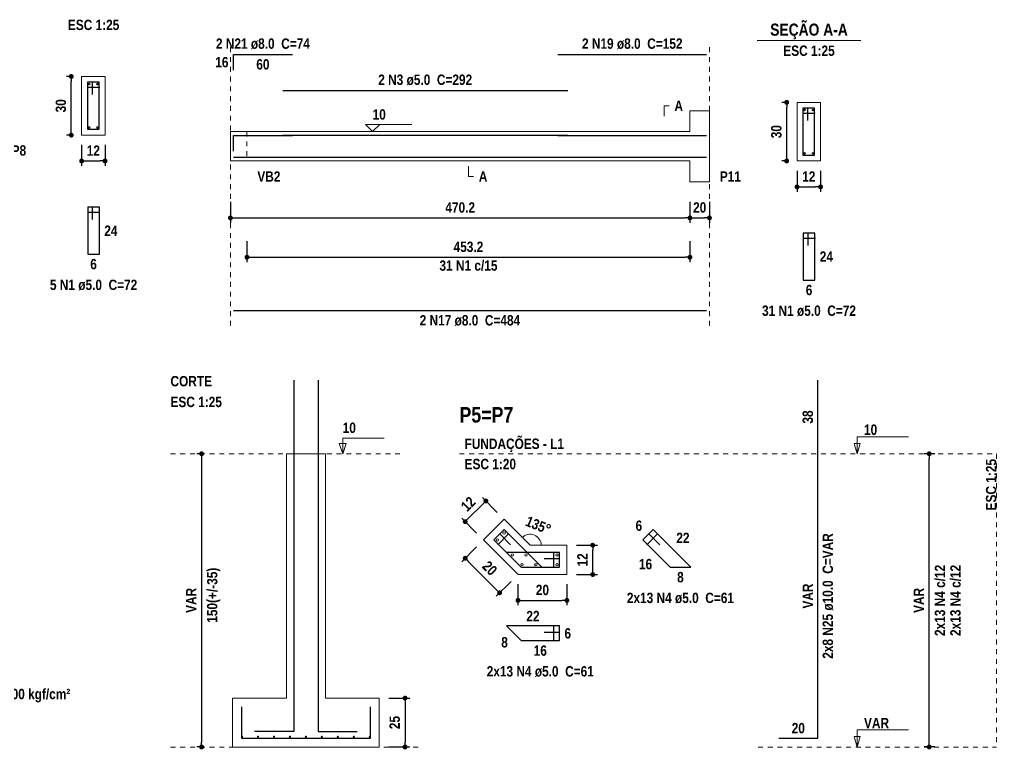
# Model space of a CAD drawing. Header units: millimetres. Extents: x 2249 to 2676, y -663 to -441.
# Drawn here: x 2350.79 to 2370.79, y -558.28 to -543.34 of the extents above; entities that cross this region are included whole.
import ezdxf

# ---------------------------------------------------------------- set-up
doc = ezdxf.new("R2010")
doc.units = ezdxf.units.MM
doc.header["$LTSCALE"] = 0.5
doc.header["$MEASUREMENT"] = 0
doc.header["$PDMODE"] = 34
doc.linetypes.add('DOT2', pattern=[3.175, 0, -3.175])
doc.layers.get('0').update_dxf_attribs({"linetype": 'CONTINUOUS'})
doc.layers.get('DEFPOINTS').update_dxf_attribs({"linetype": 'CONTINUOUS'})
for name, color, linetype, lineweight in [('Descrição da armadura', 7, 'CONTINUOUS', 5), ('DT-Armadura', 2, 'CONTINUOUS', 30), ('DT-Barras na forma', 2, 'CONTINUOUS', 30), ('DT-Barras no corte', 5, 'CONTINUOUS', 5), ('DT-Barras rebatidas', 2, 'CONTINUOUS', 30), ('DT-Cotas', 9, 'CONTINUOUS', 5), ('DT-Forma', 5, 'CONTINUOUS', 5), ('DT-Pontilhado', 9, 'DOT2', 5), ('DT-Textos', 7, 'CONTINUOUS', 5), ('DT-Título', 3, 'CONTINUOUS', 20), ('Textos armaduras', 7, 'CONTINUOUS', 5)]:
    doc.layers.add(name, color=color, linetype=linetype, lineweight=lineweight)
doc.styles.add('ARIAL', font='ARIALNB.TTF')
doc.dimstyles.new('UM_20.000000', dxfattribs={"dimtxt": 0.18, "dimasz": 0.1, "dimexe": 0.1, "dimexo": 0.2, "dimgap": 0, "dimtad": 1, "dimtih": 1, "dimtoh": 1, "dimdec": 1, "dimlfac": 20, "dimzin": 0, "dimdsep": 46, "dimtxsty": 'Standard', "dimblk": 'CLOSED', "dimblk1": 'CLOSED', "dimblk2": 'CLOSED', "dimcen": 0.09, "dimdle": 0.1, "dimadec": 1, "dimazin": 2, "dimtfac": 1, "dimtdec": 4, "dimtofl": 0, "dimtmove": 0, "dimatfit": 3, "dimldrblk": 'CLOSED', "dimfxl": 1, "dimtolj": 1, "dimarcsym": 0})
doc.dimstyles.new('UM_25.000000', dxfattribs={"dimtxt": 0.18, "dimasz": 0.1, "dimexe": 0.1, "dimexo": 0.2, "dimgap": 0, "dimtad": 1, "dimtih": 1, "dimtoh": 1, "dimdec": 1, "dimlfac": 25, "dimzin": 0, "dimdsep": 46, "dimtxsty": 'Standard', "dimblk": 'CLOSED', "dimblk1": 'CLOSED', "dimblk2": 'CLOSED', "dimcen": 0.09, "dimdle": 0.1, "dimadec": 1, "dimazin": 2, "dimtfac": 1, "dimtdec": 4, "dimtofl": 0, "dimtmove": 0, "dimatfit": 3, "dimldrblk": 'CLOSED', "dimfxl": 1, "dimtolj": 1, "dimarcsym": 0})
doc.dimstyles.new('UM_50.000000', dxfattribs={"dimtxt": 0.18, "dimasz": 0.1, "dimexe": 0.1, "dimexo": 0.2, "dimgap": 0, "dimtad": 1, "dimtih": 1, "dimtoh": 1, "dimdec": 1, "dimlfac": 50, "dimzin": 0, "dimdsep": 46, "dimtxsty": 'Standard', "dimblk": 'CLOSED', "dimblk1": 'CLOSED', "dimblk2": 'CLOSED', "dimcen": 0.09, "dimdle": 0.1, "dimadec": 1, "dimazin": 2, "dimtfac": 1, "dimtdec": 4, "dimtofl": 0, "dimtmove": 0, "dimatfit": 3, "dimldrblk": 'CLOSED', "dimfxl": 1, "dimtolj": 1, "dimarcsym": 0})

# ---------------------------------------------------------------- blocks, each defined once
blk = doc.blocks.new('_Dot')
at = {"color": 0, "linetype": 'ByBlock', "lineweight": -2}
blk.add_line((-0.5, 0), (-1, 0), dxfattribs=at)
at = {"color": 0, "linetype": 'ByBlock', "const_width": 0.5}
blk.add_lwpolyline([(-0.25, 0, 1), (0.25, 0, 1)], format="xyb", close=True, dxfattribs=at)
blk = doc.blocks.new('*D158')
at = {"layer": 'DEFPOINTS', "color": 0, "transparency": 16777216}
for p in [(2351.853, -544.505), (2352.065, -544.505), (2352.065, -545.705)]:
    blk.add_point(p, dxfattribs=at)
at = {"layer": 'DT-Cotas', "color": 0, "lineweight": -2, "transparency": 16777216}
for p, q in [((2351.865, -544.505), (2351.753, -544.505)), ((2351.853, -545.605), (2351.853, -544.605)), ((2351.865, -545.705), (2351.753, -545.705))]:
    blk.add_line(p, q, dxfattribs=at)
at = {"layer": 'DT-Cotas', "color": 0, "lineweight": -2, "transparency": 16777216, "xscale": 0.1, "yscale": 0.1, "zscale": 0.1}
for p, rotation in [((2351.853, -544.505), 90), ((2351.853, -545.705), 270)]:
    blk.add_blockref('_Dot', p, dxfattribs=dict(at, rotation=rotation))
at = {"layer": 'DT-Cotas', "transparency": 16777216, "insert": (2351.641, -545.105), "char_height": 0.2118, "attachment_point": 5, "rotation": 90, "style": 'ARIAL'}
blk.add_mtext('\\A1;30', dxfattribs=at)
blk = doc.blocks.new('DOT')
at = {"color": 210}
for p, q in [((-1, 0), (1, 0)), ((0, 1), (0, -1))]:
    blk.add_line(p, q, dxfattribs=at)
blk.add_circle((0, 0), 0.25, dxfattribs=at)
blk = doc.blocks.new('*D159')
at = {"layer": 'DEFPOINTS', "color": 0, "transparency": 16777216}
for p in [(2352.065, -545.705), (2352.545, -545.705), (2352.545, -546.234)]:
    blk.add_point(p, dxfattribs=at)
at = {"layer": 'DT-Cotas', "color": 0, "lineweight": -2, "transparency": 16777216}
for p, q in [((2352.065, -545.905), (2352.065, -546.334)), ((2352.545, -545.905), (2352.545, -546.334)), ((2352.165, -546.234), (2352.445, -546.234))]:
    blk.add_line(p, q, dxfattribs=at)
at = {"layer": 'DT-Cotas', "color": 0, "lineweight": -2, "transparency": 16777216, "xscale": 0.1, "yscale": 0.1, "zscale": 0.1, "rotation": 180}
blk.add_blockref('_Dot', (2352.065, -546.234), dxfattribs=at)
at = {"layer": 'DT-Cotas', "color": 0, "lineweight": -2, "transparency": 16777216, "xscale": 0.1, "yscale": 0.1, "zscale": 0.1}
blk.add_blockref('_Dot', (2352.545, -546.234), dxfattribs=at)
at = {"layer": 'DT-Cotas', "transparency": 16777216, "insert": (2352.305, -546.022), "char_height": 0.2118, "attachment_point": 5, "rotation": 0.0057, "style": 'ARIAL'}
blk.add_mtext('\\A1;12', dxfattribs=at)
blk = doc.blocks.new('*D161')
at = {"layer": 'DEFPOINTS', "color": 0, "transparency": 16777216}
for p in [(2355.11, -546.869), (2364.513, -546.869), (2364.513, -547.399)]:
    blk.add_point(p, dxfattribs=at)
at = {"layer": 'DT-Cotas', "color": 0, "lineweight": -2, "transparency": 16777216}
for p, q in [((2355.11, -547.069), (2355.11, -547.499)), ((2364.513, -547.069), (2364.513, -547.499)), ((2355.21, -547.399), (2364.413, -547.399))]:
    blk.add_line(p, q, dxfattribs=at)
at = {"layer": 'DT-Cotas', "color": 0, "lineweight": -2, "transparency": 16777216, "xscale": 0.1, "yscale": 0.1, "zscale": 0.1, "rotation": 180}
blk.add_blockref('_Dot', (2355.11, -547.399), dxfattribs=at)
at = {"layer": 'DT-Cotas', "color": 0, "lineweight": -2, "transparency": 16777216, "xscale": 0.1, "yscale": 0.1, "zscale": 0.1}
blk.add_blockref('_Dot', (2364.513, -547.399), dxfattribs=at)
at = {"layer": 'DT-Cotas', "transparency": 16777216, "insert": (2359.812, -547.187), "char_height": 0.2118, "attachment_point": 5, "rotation": 0.0057, "style": 'ARIAL'}
blk.add_mtext('\\A1;470.2', dxfattribs=at)
blk = doc.blocks.new('*D162')
at = {"layer": 'DEFPOINTS', "color": 0, "transparency": 16777216}
for p in [(2364.513, -546.869), (2364.913, -546.869), (2364.913, -547.399)]:
    blk.add_point(p, dxfattribs=at)
at = {"layer": 'DT-Cotas', "color": 0, "lineweight": -2, "transparency": 16777216}
for p, q in [((2364.513, -547.069), (2364.513, -547.499)), ((2364.913, -547.069), (2364.913, -547.499)), ((2364.613, -547.399), (2364.813, -547.399))]:
    blk.add_line(p, q, dxfattribs=at)
at = {"layer": 'DT-Cotas', "color": 0, "lineweight": -2, "transparency": 16777216, "xscale": 0.1, "yscale": 0.1, "zscale": 0.1, "rotation": 180}
blk.add_blockref('_Dot', (2364.513, -547.399), dxfattribs=at)
at = {"layer": 'DT-Cotas', "color": 0, "lineweight": -2, "transparency": 16777216, "xscale": 0.1, "yscale": 0.1, "zscale": 0.1}
blk.add_blockref('_Dot', (2364.913, -547.399), dxfattribs=at)
at = {"layer": 'DT-Cotas', "transparency": 16777216, "insert": (2364.713, -547.187), "char_height": 0.2118, "attachment_point": 5, "rotation": 0.0057, "style": 'ARIAL'}
blk.add_mtext('\\A1;20', dxfattribs=at)
blk = doc.blocks.new('*D163')
at = {"layer": 'DEFPOINTS', "color": 0, "transparency": 16777216}
for p in [(2366.494, -545.034), (2366.706, -545.034), (2366.706, -546.234)]:
    blk.add_point(p, dxfattribs=at)
at = {"layer": 'DT-Cotas', "color": 0, "lineweight": -2, "transparency": 16777216}
for p, q in [((2366.506, -545.034), (2366.394, -545.034)), ((2366.494, -546.134), (2366.494, -545.134)), ((2366.506, -546.234), (2366.394, -546.234))]:
    blk.add_line(p, q, dxfattribs=at)
at = {"layer": 'DT-Cotas', "color": 0, "lineweight": -2, "transparency": 16777216, "xscale": 0.1, "yscale": 0.1, "zscale": 0.1}
for p, rotation in [((2366.494, -545.034), 90), ((2366.494, -546.234), 270)]:
    blk.add_blockref('_Dot', p, dxfattribs=dict(at, rotation=rotation))
at = {"layer": 'DT-Cotas', "transparency": 16777216, "insert": (2366.282, -545.634), "char_height": 0.2118, "attachment_point": 5, "rotation": 90, "style": 'ARIAL'}
blk.add_mtext('\\A1;30', dxfattribs=at)
blk = doc.blocks.new('*D164')
at = {"layer": 'DEFPOINTS', "color": 0, "transparency": 16777216}
for p in [(2366.706, -546.234), (2367.186, -546.234), (2367.186, -546.764)]:
    blk.add_point(p, dxfattribs=at)
at = {"layer": 'DT-Cotas', "color": 0, "lineweight": -2, "transparency": 16777216}
for p, q in [((2366.706, -546.434), (2366.706, -546.864)), ((2367.186, -546.434), (2367.186, -546.864)), ((2366.806, -546.764), (2367.086, -546.764))]:
    blk.add_line(p, q, dxfattribs=at)
at = {"layer": 'DT-Cotas', "color": 0, "lineweight": -2, "transparency": 16777216, "xscale": 0.1, "yscale": 0.1, "zscale": 0.1, "rotation": 180}
blk.add_blockref('_Dot', (2366.706, -546.764), dxfattribs=at)
at = {"layer": 'DT-Cotas', "color": 0, "lineweight": -2, "transparency": 16777216, "xscale": 0.1, "yscale": 0.1, "zscale": 0.1}
blk.add_blockref('_Dot', (2367.186, -546.764), dxfattribs=at)
at = {"layer": 'DT-Cotas', "transparency": 16777216, "insert": (2366.946, -546.552), "char_height": 0.2118, "attachment_point": 5, "rotation": 0.0057, "style": 'ARIAL'}
blk.add_mtext('\\A1;12', dxfattribs=at)
blk = doc.blocks.new('*D165')
at = {"layer": 'DEFPOINTS', "color": 0, "transparency": 16777216}
for p in [(2355.449, -547.674), (2364.513, -547.674), (2364.513, -548.204)]:
    blk.add_point(p, dxfattribs=at)
at = {"layer": 'DT-Cotas', "color": 0, "lineweight": -2, "transparency": 16777216}
for p, q in [((2355.449, -547.874), (2355.449, -548.304)), ((2364.513, -547.874), (2364.513, -548.304)), ((2355.549, -548.204), (2364.413, -548.204))]:
    blk.add_line(p, q, dxfattribs=at)
at = {"layer": 'DT-Cotas', "color": 0, "lineweight": -2, "transparency": 16777216, "xscale": 0.1, "yscale": 0.1, "zscale": 0.1, "rotation": 180}
blk.add_blockref('_Dot', (2355.449, -548.204), dxfattribs=at)
at = {"layer": 'DT-Cotas', "color": 0, "lineweight": -2, "transparency": 16777216, "xscale": 0.1, "yscale": 0.1, "zscale": 0.1}
blk.add_blockref('_Dot', (2364.513, -548.204), dxfattribs=at)
at = {"layer": 'DT-Cotas', "transparency": 16777216, "insert": (2359.981, -547.992), "char_height": 0.2118, "attachment_point": 5, "rotation": 0.0057, "style": 'ARIAL'}
blk.add_mtext('\\A1;453.2', dxfattribs=at)
blk = doc.blocks.new('*D175')
at = {"layer": 'DEFPOINTS', "color": 0, "transparency": 16777216}
for p in [(2360.712, -553.565), (2359.914, -553.615), (2360.288, -553.99)]:
    blk.add_point(p, dxfattribs=at)
at = {"layer": 'DT-Cotas', "color": 0, "lineweight": -2, "transparency": 16777216}
for p, q in [((2360.571, -553.424), (2360.267, -553.12)), ((2360.267, -553.262), (2359.984, -553.545)), ((2360.147, -553.848), (2359.843, -553.545))]:
    blk.add_line(p, q, dxfattribs=at)
at = {"layer": 'DT-Cotas', "color": 0, "lineweight": -2, "transparency": 16777216, "xscale": 0.1, "yscale": 0.1, "zscale": 0.1}
for p, rotation in [((2360.338, -553.191), 44.99993247633742), ((2359.914, -553.615), 224.9999324763374)]:
    blk.add_blockref('_Dot', p, dxfattribs=dict(at, rotation=rotation))
at = {"layer": 'DT-Cotas', "transparency": 16777216, "insert": (2359.976, -553.253), "char_height": 0.2118, "attachment_point": 5, "rotation": 44.9999, "style": 'ARIAL'}
blk.add_mtext('\\A1;12', dxfattribs=at)
blk = doc.blocks.new('*D176')
at = {"layer": 'DEFPOINTS', "color": 0, "transparency": 16777216}
for p in [(2360.288, -553.99), (2360.995, -554.697), (2360.621, -555.071)]:
    blk.add_point(p, dxfattribs=at)
at = {"layer": 'DT-Cotas', "color": 0, "lineweight": -2, "transparency": 16777216}
for p, q in [((2360.147, -554.131), (2359.843, -554.435)), ((2359.984, -554.435), (2360.55, -555)), ((2360.854, -554.838), (2360.55, -555.142))]:
    blk.add_line(p, q, dxfattribs=at)
at = {"layer": 'DT-Cotas', "color": 0, "lineweight": -2, "transparency": 16777216, "xscale": 0.1, "yscale": 0.1, "zscale": 0.1}
for p, rotation in [((2359.914, -554.364), 135.0000000000092), ((2360.621, -555.071), 315.0000000000092)]:
    blk.add_blockref('_Dot', p, dxfattribs=dict(at, rotation=rotation))
at = {"layer": 'DT-Cotas', "transparency": 16777216, "insert": (2360.417, -554.568), "char_height": 0.2118, "attachment_point": 5, "rotation": 315, "style": 'ARIAL'}
blk.add_mtext('\\A1;20', dxfattribs=at)
blk = doc.blocks.new('*D177')
at = {"layer": 'DEFPOINTS', "color": 0, "transparency": 16777216}
for p in [(2360.995, -554.697), (2361.995, -554.697), (2361.995, -555.226)]:
    blk.add_point(p, dxfattribs=at)
at = {"layer": 'DT-Cotas', "color": 0, "lineweight": -2, "transparency": 16777216}
for p, q in [((2360.995, -554.897), (2360.995, -555.326)), ((2361.995, -554.897), (2361.995, -555.326)), ((2361.095, -555.226), (2361.895, -555.226))]:
    blk.add_line(p, q, dxfattribs=at)
at = {"layer": 'DT-Cotas', "color": 0, "lineweight": -2, "transparency": 16777216, "xscale": 0.1, "yscale": 0.1, "zscale": 0.1, "rotation": 180}
blk.add_blockref('_Dot', (2360.995, -555.226), dxfattribs=at)
at = {"layer": 'DT-Cotas', "color": 0, "lineweight": -2, "transparency": 16777216, "xscale": 0.1, "yscale": 0.1, "zscale": 0.1}
blk.add_blockref('_Dot', (2361.995, -555.226), dxfattribs=at)
at = {"layer": 'DT-Cotas', "transparency": 16777216, "insert": (2361.495, -555.014), "char_height": 0.2118, "attachment_point": 5, "rotation": 0.0057, "style": 'ARIAL'}
blk.add_mtext('\\A1;20', dxfattribs=at)
blk = doc.blocks.new('*D178')
at = {"layer": 'DEFPOINTS', "color": 0, "transparency": 16777216}
for p in [(2361.995, -554.097), (2362.525, -554.097), (2361.995, -554.697)]:
    blk.add_point(p, dxfattribs=at)
at = {"layer": 'DT-Cotas', "color": 0, "lineweight": -2, "transparency": 16777216}
for p, q in [((2362.195, -554.097), (2362.625, -554.097)), ((2362.525, -554.597), (2362.525, -554.197)), ((2362.195, -554.697), (2362.625, -554.697))]:
    blk.add_line(p, q, dxfattribs=at)
at = {"layer": 'DT-Cotas', "color": 0, "lineweight": -2, "transparency": 16777216, "xscale": 0.1, "yscale": 0.1, "zscale": 0.1}
for p, rotation in [((2362.525, -554.097), 90), ((2362.525, -554.697), 270)]:
    blk.add_blockref('_Dot', p, dxfattribs=dict(at, rotation=rotation))
at = {"layer": 'DT-Cotas', "transparency": 16777216, "insert": (2362.313, -554.397), "char_height": 0.2118, "attachment_point": 5, "rotation": 90, "style": 'ARIAL'}
blk.add_mtext('\\A1;12', dxfattribs=at)
blk = doc.blocks.new('*D179')
at = {"layer": 'DEFPOINTS', "color": 0, "transparency": 16777216}
for p in [(2369.41, -552.226), (2369.727, -552.226), (2369.727, -558.226)]:
    blk.add_point(p, dxfattribs=at)
at = {"layer": 'DT-Cotas', "color": 0, "lineweight": -2, "transparency": 16777216}
for p, q in [((2369.527, -552.226), (2369.31, -552.226)), ((2369.41, -558.126), (2369.41, -552.326)), ((2369.527, -558.226), (2369.31, -558.226))]:
    blk.add_line(p, q, dxfattribs=at)
at = {"layer": 'DT-Cotas', "color": 0, "lineweight": -2, "transparency": 16777216, "xscale": 0.1, "yscale": 0.1, "zscale": 0.1}
for p, rotation in [((2369.41, -552.226), 90), ((2369.41, -558.226), 270)]:
    blk.add_blockref('_Dot', p, dxfattribs=dict(at, rotation=rotation))
at = {"layer": 'DT-Cotas', "transparency": 16777216, "insert": (2369.198, -555.226), "char_height": 0.2118, "attachment_point": 5, "rotation": 90, "style": 'ARIAL'}
blk.add_mtext('\\A1;VAR', dxfattribs=at)
blk = doc.blocks.new('*D187')
at = {"layer": 'DEFPOINTS', "color": 0, "transparency": 16777216}
for p in [(2354.731, -552.226), (2354.52, -558.226), (2354.731, -558.226)]:
    blk.add_point(p, dxfattribs=at)
at = {"layer": 'DT-Cotas', "color": 0, "lineweight": -2, "transparency": 16777216}
for p, q in [((2354.531, -552.226), (2354.42, -552.226)), ((2354.52, -552.326), (2354.52, -558.126)), ((2354.531, -558.226), (2354.42, -558.226))]:
    blk.add_line(p, q, dxfattribs=at)
at = {"layer": 'DT-Cotas', "color": 0, "lineweight": -2, "transparency": 16777216, "xscale": 0.1, "yscale": 0.1, "zscale": 0.1}
for p, rotation in [((2354.52, -552.226), 90), ((2354.52, -558.226), 270)]:
    blk.add_blockref('_Dot', p, dxfattribs=dict(at, rotation=rotation))
at = {"layer": 'DT-Cotas', "transparency": 16777216, "insert": (2354.308, -555.226), "char_height": 0.2118, "attachment_point": 5, "rotation": 90, "style": 'ARIAL'}
blk.add_mtext('\\A1;VAR', dxfattribs=at)
blk = doc.blocks.new('*D188')
at = {"layer": 'DEFPOINTS', "color": 0, "transparency": 16777216}
for p in [(2358.155, -557.226), (2358.155, -558.226), (2358.684, -558.226)]:
    blk.add_point(p, dxfattribs=at)
at = {"layer": 'DT-Cotas', "color": 0, "lineweight": -2, "transparency": 16777216}
for p, q in [((2358.355, -557.226), (2358.784, -557.226)), ((2358.684, -557.326), (2358.684, -558.126)), ((2358.355, -558.226), (2358.784, -558.226))]:
    blk.add_line(p, q, dxfattribs=at)
at = {"layer": 'DT-Cotas', "color": 0, "lineweight": -2, "transparency": 16777216, "xscale": 0.1, "yscale": 0.1, "zscale": 0.1}
for p, rotation in [((2358.684, -557.226), 90), ((2358.684, -558.226), 270)]:
    blk.add_blockref('_Dot', p, dxfattribs=dict(at, rotation=rotation))
at = {"layer": 'DT-Cotas', "transparency": 16777216, "insert": (2358.473, -557.726), "char_height": 0.2118, "attachment_point": 5, "rotation": 90, "style": 'ARIAL'}
blk.add_mtext('\\A1;25', dxfattribs=at)

msp = doc.modelspace()

# ---------------------------------------------------------------- linework, layer by layer
at = {"layer": 'DT-Armadura'}
for points in [[(2356.405, -550.7197), (2356.405, -557.9114), (2355.605, -557.9114)], [(2356.905, -550.7197), (2356.905, -557.9114), (2357.705, -557.9114)], [(2355.335, -557.4064), (2355.335, -558.0464), (2357.975, -558.0464), (2357.975, -557.4064)]]:
    msp.add_lwpolyline(points, dxfattribs=at)
at = {"layer": 'DT-Barras na forma'}
for p, q in [((2352.2846, -544.6246), (2352.1846, -544.6246)), ((2352.1846, -544.6246), (2352.1846, -545.5846)), ((2352.4246, -544.6246), (2352.1846, -544.6246)), ((2352.1846, -544.6246), (2352.1846, -544.7246)), ((2352.1846, -544.7246), (2352.4346, -544.7246)), ((2352.2846, -544.8746), (2352.2846, -544.6246)), ((2352.4246, -545.5846), (2352.4246, -544.6246)), ((2366.9255, -545.1541), (2366.8255, -545.1541)), ((2366.8255, -545.1541), (2366.8255, -546.1141)), ((2367.0655, -545.1541), (2366.8255, -545.1541)), ((2366.8255, -545.1541), (2366.8255, -545.2541)), ((2366.9255, -545.4041), (2366.9255, -545.1541)), ((2367.0655, -546.1141), (2367.0655, -545.1541)), ((2366.8255, -545.2541), (2367.0755, -545.2541)), ((2352.1846, -545.5846), (2352.4246, -545.5846)), ((2366.8255, -546.1141), (2367.0655, -546.1141))]:
    msp.add_line(p, q, dxfattribs=at)
for points in [[(2355.17, -546.0358), (2355.17, -545.7121), (2356.3797, -545.7121)], [(2356.1797, -545.7091), (2362.0134, -545.7091)], [(2361.8134, -545.7121), (2364.8534, -545.7121)], [(2355.17, -546.1561), (2364.8534, -546.1561)], [(2360.5799, -554.0869), (2360.8008, -553.8659), (2360.7125, -553.7775), (2360.5003, -553.9897), (2361.0574, -554.5468), (2361.4817, -554.5468), (2360.7125, -553.7775), (2360.6241, -553.8659), (2360.845, -554.0869)], [(2361.5328, -554.3718), (2361.8453, -554.3718), (2361.8453, -554.2468), (2360.7574, -554.2468), (2361.0574, -554.5468), (2361.8453, -554.5468), (2361.8453, -554.2468), (2361.7203, -554.2468), (2361.7203, -554.5593)]]:
    msp.add_lwpolyline(points, dxfattribs=at)
at = {"layer": 'DT-Barras no corte'}
for centre, radius in [((2352.2206, -544.6606), 0.016), ((2352.3886, -544.6606), 0.016), ((2366.8615, -545.1901), 0.016), ((2367.0295, -545.1901), 0.016), ((2352.2206, -545.5486), 0.016), ((2352.3886, -545.5486), 0.016), ((2366.8615, -546.0781), 0.016), ((2367.0295, -546.0781), 0.016), ((2360.571, -553.9897), 0.025), ((2360.7125, -553.8482), 0.025), ((2360.8781, -554.2968), 0.025), ((2361.161, -554.2968), 0.025), ((2361.7953, -554.2968), 0.025), ((2361.0781, -554.4968), 0.025), ((2361.361, -554.4968), 0.025), ((2361.7953, -554.4968), 0.025), ((2355.3476, -558.0164), 0.0126), ((2355.6744, -558.0164), 0.0126), ((2356.0013, -558.0164), 0.0126), ((2356.3281, -558.0164), 0.0126), ((2356.655, -558.0164), 0.0126), ((2356.9818, -558.0164), 0.0126), ((2357.3087, -558.0164), 0.0126), ((2357.6355, -558.0164), 0.0126), ((2357.9624, -558.0164), 0.0126)]:
    msp.add_circle(centre, radius, dxfattribs=at)
at = {"layer": 'DT-Barras rebatidas'}
for p, q in [((2355.17, -544.3767), (2355.17, -544.053)), ((2355.17, -544.053), (2356.3797, -544.053)), ((2361.8134, -544.053), (2364.8534, -544.053)), ((2356.1797, -544.7913), (2362.0134, -544.7913)), ((2352.2896, -547.1813), (2352.1896, -547.1813)), ((2352.1896, -547.1813), (2352.1896, -548.1413)), ((2352.4296, -547.1813), (2352.1896, -547.1813)), ((2352.1896, -547.1813), (2352.1896, -547.2813)), ((2352.1896, -547.2813), (2352.4396, -547.2813)), ((2352.2896, -547.4313), (2352.2896, -547.1813)), ((2352.4296, -548.1413), (2352.4296, -547.1813)), ((2366.9305, -547.7108), (2366.8305, -547.7108)), ((2366.8305, -547.7108), (2366.8305, -548.6708)), ((2367.0705, -547.7108), (2366.8305, -547.7108)), ((2366.8305, -547.7108), (2366.8305, -547.8108)), ((2366.9305, -547.9608), (2366.9305, -547.7108)), ((2367.0705, -548.6708), (2367.0705, -547.7108)), ((2366.8305, -547.8108), (2367.0805, -547.8108)), ((2352.1896, -548.1413), (2352.4296, -548.1413)), ((2366.8305, -548.6708), (2367.0705, -548.6708)), ((2355.17, -549.2907), (2364.8534, -549.2907)), ((2367.1313, -552.2264), (2367.1313, -550.7197)), ((2367.1313, -558.0464), (2367.1313, -552.2264)), ((2363.7621, -553.7775), (2363.55, -553.9897)), ((2363.6295, -554.0869), (2363.8505, -553.8659)), ((2363.7621, -553.7775), (2363.6737, -553.8659)), ((2363.6737, -553.8659), (2363.8947, -554.0869)), ((2363.8505, -553.8659), (2363.7621, -553.7775)), ((2364.5313, -554.5468), (2363.7621, -553.7775)), ((2363.55, -553.9897), (2364.1071, -554.5468)), ((2364.1071, -554.5468), (2364.5313, -554.5468)), ((2361.8453, -555.7499), (2360.7574, -555.7499)), ((2360.7574, -555.7499), (2361.0574, -556.0499)), ((2361.8453, -555.7499), (2361.7203, -555.7499)), ((2361.7203, -555.7499), (2361.7203, -556.0624)), ((2361.8453, -555.8749), (2361.8453, -555.7499)), ((2361.8453, -556.0499), (2361.8453, -555.7499)), ((2361.5328, -555.8749), (2361.8453, -555.8749)), ((2361.0574, -556.0499), (2361.8453, -556.0499)), ((2366.3313, -558.0464), (2367.1313, -558.0464))]:
    msp.add_line(p, q, dxfattribs=at)
at = {"layer": 'DT-Cotas'}
msp.add_arc((2361.2438, -554.0968), 0.2254, 0, 135, dxfattribs=at)
at = {"layer": 'DT-Forma'}
for p, q in [((2352.5446, -544.5046), (2352.0646, -544.5046)), ((2352.0646, -544.5046), (2352.0646, -545.7046)), ((2352.5446, -545.7046), (2352.5446, -544.5046)), ((2367.1855, -545.0341), (2366.7055, -545.0341)), ((2366.7055, -545.0341), (2366.7055, -546.2341)), ((2367.1855, -546.2341), (2367.1855, -545.0341)), ((2364.5134, -545.6341), (2364.5134, -545.2105)), ((2364.5134, -545.2105), (2364.9134, -545.2105)), ((2364.9134, -545.2105), (2364.9134, -545.6341)), ((2352.0646, -545.7046), (2352.5446, -545.7046)), ((2355.11, -545.6341), (2355.4494, -545.6341)), ((2355.4494, -545.6341), (2364.5134, -545.6341)), ((2355.11, -546.2341), (2355.4494, -546.2341)), ((2355.4494, -546.2341), (2364.5134, -546.2341)), ((2364.5134, -546.2341), (2364.5134, -546.6577)), ((2364.9134, -546.6577), (2364.9134, -546.2341)), ((2366.7055, -546.2341), (2367.1855, -546.2341)), ((2364.5134, -546.6577), (2364.9134, -546.6577))]:
    msp.add_line(p, q, dxfattribs=at)
at = {"layer": 'DT-Forma', "linetype": 'Continuous'}
for p, q in [((2355.11, -546.2341), (2355.11, -545.6341)), ((2364.9134, -545.6341), (2364.9134, -546.2341))]:
    msp.add_line(p, q, dxfattribs=at)
at = {"layer": 'DT-Forma'}
for points in [[(2357.055, -552.2264), (2356.255, -552.2264), (2356.255, -557.2264), (2356.255, -557.2264), (2355.155, -557.2264), (2355.155, -558.2264), (2358.155, -558.2264), (2358.155, -557.2264), (2357.055, -557.2264), (2357.055, -557.2264), (2357.055, -552.2264)], [(2360.9953, -554.6968), (2361.9953, -554.6968), (2361.9953, -554.0968), (2361.2438, -554.0968), (2360.7125, -553.5654), (2360.2882, -553.9897), (2360.9953, -554.6968)]]:
    msp.add_lwpolyline(points, close=True, dxfattribs=at)
at = {"layer": 'DT-Pontilhado', "ltscale": 0.05}
for p, q in [((2355.11, -549.6084), (2355.11, -543.8412)), ((2364.9134, -549.6084), (2364.9134, -543.8412)), ((2355.4494, -545.6341), (2355.4494, -546.2341)), ((2353.8842, -552.2264), (2358.5786, -552.2264)), ((2359.7964, -552.2264), (2370.7864, -552.2264)), ((2370.7864, -552.2264), (2370.7864, -558.2264)), ((2353.8842, -558.2264), (2355.155, -558.2264)), ((2358.9492, -558.2264), (2358.155, -558.2264)), ((2365.9077, -558.2264), (2370.7864, -558.2264))]:
    msp.add_line(p, q, dxfattribs=at)
at = {"layer": 'DT-Textos'}
msp.add_line((2365.8915, -543.7692), (2368.0095, -543.7692), dxfattribs=at)
for points in [[(2363.9839, -545.3164), (2363.9839, -545.1046), (2364.0898, -545.1046)], [(2358.1686, -545.4858), (2358.0203, -545.6341), (2357.8721, -545.4858), (2358.8252, -545.4858)], [(2359.9814, -546.34), (2359.9814, -546.5518), (2360.0873, -546.5518)], [(2357.408, -552.2264), (2357.408, -551.9087), (2358.2552, -551.9087)], [(2367.9361, -552.2264), (2367.9997, -552.0146), (2367.8726, -552.0146), (2367.9361, -552.2264), (2367.9361, -551.8764), (2368.9861, -551.8764)], [(2367.9361, -558.2264), (2367.9997, -558.0146), (2367.8726, -558.0146), (2367.9361, -558.2264), (2367.9361, -557.8764), (2368.9861, -557.8764)]]:
    msp.add_lwpolyline(points, dxfattribs=at)
msp.add_lwpolyline([(2357.4786, -552.0146), (2357.408, -552.2264), (2357.3374, -552.0146), (2357.4786, -552.0146)], close=True, dxfattribs=at)

# ---------------------------------------------------------------- texts
at = {"layer": 'Descrição da armadura', "char_height": 0.2118, "attachment_point": 8, "line_spacing_factor": 0.9, "style": 'ARIAL'}
for s, insert, width in [('2 N21 ø8.0  C=74', (2355.7752, -543.9467), 4.06656), ('2 N19 ø8.0  C=152', (2363.3332, -543.9467), 4.32072), ('2 N3 ø5.0  C=292', (2359.0962, -544.6857), 4.06656), ('31 N1 c/15', (2359.9814, -548.4855), 2.5416), ('5 N1 ø5.0  C=72', (2352.3101, -548.8827), 3.8124), ('31 N1 ø5.0  C=72', (2366.9502, -549.4117), 4.06656), ('2 N17 ø8.0  C=484', (2360.0112, -549.6087), 4.32072), ('2x13 N4 ø5.0  C=61', (2364.3189, -555.2884), 4.57488), ('2x13 N4 ø5.0  C=61', (2361.4509, -556.7914), 4.57488)]:
    msp.add_mtext(s, dxfattribs=dict(at, insert=insert, width=width))
at = {"layer": 'Descrição da armadura', "char_height": 0.2118, "attachment_point": 8, "rotation": 90.00021, "line_spacing_factor": 0.9, "style": 'ARIAL'}
for s, insert, width in [('2x8 N25 ø10.0  C=VAR', (2367.449, -555.1363), 5.0832), ('2x13 N4 c/12', (2369.7414, -555.2264), 3.08992), ('2x13 N4 c/12', (2370.0591, -555.2264), 3.08992)]:
    msp.add_mtext(s, dxfattribs=dict(at, insert=insert, width=width))
at = {"layer": 'DT-Cotas', "char_height": 0.2118, "attachment_point": 8, "line_spacing_factor": 0.798, "style": 'ARIAL'}
for s, insert, width, rotation in [('135°', (2361.3711, -553.7905), 1.01664, 337.99842), ('150(+/-35)', (2354.9069, -555.1203), 2.5416, 90.00021)]:
    msp.add_mtext(s, dxfattribs=dict(at, insert=insert, width=width, rotation=rotation))
at = {"layer": 'DT-Textos', "line_spacing_factor": 0.798, "style": 'ARIAL'}
for s, insert, char_height, width, attachment_point in [('ESC 1:25', (2352.3101, -543.5577), 0.2118, 2.03328, 8), ('SEÇÃO A-A', (2366.9502, -543.7446), 0.2471, 2.66868, 8), ('ESC 1:25', (2366.9502, -544.0867), 0.2118, 2.03328, 8), ('10', (2358.0202, -545.3907), 0.2118, 0.50832, 7), ('A', (2364.1962, -545.2107), 0.2118, 0.25416, 7), ('P8', (2350.6331, -546.1277), 0.2118, 0.50832, 7), ('VB2', (2355.6612, -546.6577), 0.2118, 0.76248, 7), ('A', (2360.1932, -546.6577), 0.2118, 0.25416, 7), ('P11', (2365.1252, -546.6577), 0.2118, 0.76248, 7), ('CORTE', (2353.8839, -550.8494), 0.2118, 1.2708, 7), ('ESC 1:25', (2353.8839, -551.2734), 0.2118, 2.03328, 7), ('10', (2357.4079, -551.8024), 0.2118, 0.50832, 7), ('10', (2368.0759, -551.8414), 0.2118, 0.50832, 7), ('FUNDAÇÕES - L1', (2359.9019, -552.1903), 0.2118, 3.55824, 7), ('ESC 1:20', (2359.9029, -552.5444), 0.2118, 2.03328, 7), ('Solo com capacidade de suporte > 2.00 kgf/cm²', (2346.3649, -557.3133), 0.2118, 11.4372, 7), ('VAR', (2368.0759, -557.8414), 0.2118, 0.76248, 7)]:
    msp.add_mtext(s, dxfattribs=dict(at, insert=insert, char_height=char_height, width=width, attachment_point=attachment_point))
at = {"layer": 'DT-Textos', "insert": (2370.786, -552.3323), "char_height": 0.2118, "width": 2.03328, "attachment_point": 9, "rotation": 90.00021, "line_spacing_factor": 0.798, "style": 'ARIAL'}
msp.add_mtext('ESC 1:25', dxfattribs=at)
at = {"layer": 'DT-Título', "insert": (2359.7969, -551.5915), "char_height": 0.3177, "width": 1.9062, "attachment_point": 7, "line_spacing_factor": 0.798, "style": 'ARIAL'}
msp.add_mtext('P5=P7', dxfattribs=at)
at = {"layer": 'Textos armaduras', "char_height": 0.2118, "line_spacing_factor": 0.9, "style": 'ARIAL'}
for s, insert, width, attachment_point in [('16', (2355.07, -544.3208), 0.90832, 9), ('60', (2355.7748, -544.1503), 0.90832, 2), ('24', (2352.5296, -547.5554), 0.90832, 1), ('24', (2367.1705, -548.0849), 0.90832, 1), ('6', (2352.3096, -548.2386), 0.65416, 2), ('6', (2366.9505, -548.7681), 0.65416, 2), ('6', (2363.5362, -553.8061), 0.65416, 9), ('22', (2364.2348, -554.0529), 0.90832, 7), ('16', (2363.7405, -554.3775), 0.90832, 3), ('8', (2364.3192, -554.6441), 0.65416, 2), ('22', (2361.3014, -555.6526), 0.90832, 8), ('6', (2361.9453, -555.794), 0.65416, 1), ('8', (2360.7876, -555.9773), 0.65416, 3), ('16', (2361.4514, -556.1472), 0.90832, 2), ('20', (2366.7313, -557.9491), 0.90832, 8)]:
    msp.add_mtext(s, dxfattribs=dict(at, insert=insert, width=width, attachment_point=attachment_point))
at = {"layer": 'Textos armaduras', "char_height": 0.2118, "attachment_point": 8, "rotation": 90.00021, "line_spacing_factor": 0.9, "style": 'ARIAL'}
for s, insert, width in [('38', (2367.034, -551.4731), 0.90832), ('VAR', (2367.034, -555.1364), 1.16248)]:
    msp.add_mtext(s, dxfattribs=dict(at, insert=insert, width=width))

# ---------------------------------------------------------------- dimensions: what is measured, and where the dimension line sits
at = {"layer": 'DT-Cotas'}
for base, p1, p2, angle, dimstyle, override, picture, middle, dimtype, turn in [((2351.8528, -544.5046), (2352.0646, -545.7046), (2352.0646, -544.5046), 90, 'UM_25.000000', {"dimtxt": 0.2118, "dimasz": 0.1, "dimexe": 0.1, "dimexo": 0.2, "dimtad": 1, "dimtih": 0, "dimtoh": 0, "dimdec": 1, "dimlfac": 25, "dimzin": 8, "dimtxsty": 'ARIAL', "dimblk": 'Dot', "dimblk1": 'Dot', "dimblk2": 'Dot', "dimsah": 1, "dimdle": 0.1, "dimse1": 0, "dimse2": 0, "dimclrt": 256, "dimadec": 1, "dimazin": 3, "dimtmove": 2, "dimldrblk": 'Dot'}, '*D158', (2351.641, -545.1046), 160, 90), ((2366.4937, -545.0341), (2366.7055, -546.2341), (2366.7055, -545.0341), 90, 'UM_25.000000', {"dimtxt": 0.2118, "dimasz": 0.1, "dimexe": 0.1, "dimexo": 0.2, "dimtad": 1, "dimtih": 0, "dimtoh": 0, "dimdec": 1, "dimlfac": 25, "dimzin": 8, "dimtxsty": 'ARIAL', "dimblk": 'Dot', "dimblk1": 'Dot', "dimblk2": 'Dot', "dimsah": 1, "dimdle": 0.1, "dimse1": 0, "dimse2": 0, "dimclrt": 256, "dimadec": 1, "dimazin": 3, "dimtmove": 2, "dimldrblk": 'Dot'}, '*D163', (2366.2819, -545.6341), 160, 90), ((2359.9138, -553.6152), (2360.7125, -553.5654), (2360.2882, -553.9897), 224.99993, 'UM_20.000000', {"dimtxt": 0.2118, "dimasz": 0.1, "dimexe": 0.1, "dimexo": 0.2, "dimtad": 1, "dimtih": 0, "dimtoh": 0, "dimdec": 1, "dimlfac": 20, "dimzin": 8, "dimtxsty": 'ARIAL', "dimblk": 'Dot', "dimblk1": 'Dot', "dimblk2": 'Dot', "dimsah": 1, "dimdle": 0.1, "dimse1": 0, "dimse2": 0, "dimclrt": 256, "dimadec": 1, "dimazin": 3, "dimtmove": 2, "dimldrblk": 'Dot'}, '*D175', (2359.9762, -553.2534), 161, 44.99993), ((2360.6209, -555.0712), (2360.2882, -553.9897), (2360.9953, -554.6968), 315, 'UM_20.000000', {"dimtxt": 0.2118, "dimasz": 0.1, "dimexe": 0.1, "dimexo": 0.2, "dimtad": 1, "dimtih": 0, "dimtoh": 0, "dimdec": 1, "dimlfac": 20, "dimzin": 8, "dimtxsty": 'ARIAL', "dimblk": 'Dot', "dimblk1": 'Dot', "dimblk2": 'Dot', "dimsah": 1, "dimdle": 0.1, "dimse1": 0, "dimse2": 0, "dimclrt": 256, "dimadec": 1, "dimazin": 3, "dimtmove": 2, "dimldrblk": 'Dot'}, '*D176', (2360.4171, -554.5679), 161, -45), ((2362.5248, -554.0968), (2361.9953, -554.6968), (2361.9953, -554.0968), 90, 'UM_20.000000', {"dimtxt": 0.2118, "dimasz": 0.1, "dimexe": 0.1, "dimexo": 0.2, "dimtad": 1, "dimtih": 0, "dimtoh": 0, "dimdec": 1, "dimlfac": 20, "dimzin": 8, "dimtxsty": 'ARIAL', "dimblk": 'Dot', "dimblk1": 'Dot', "dimblk2": 'Dot', "dimsah": 1, "dimdle": 0.1, "dimse1": 0, "dimse2": 0, "dimclrt": 256, "dimadec": 1, "dimazin": 3, "dimtmove": 2, "dimldrblk": 'Dot'}, '*D178', (2362.313, -554.3968), 160, 90), ((2358.6845, -558.2264), (2358.155, -557.2264), (2358.155, -558.2264), 90, 'UM_25.000000', {"dimtxt": 0.2118, "dimasz": 0.1, "dimexe": 0.1, "dimexo": 0.2, "dimtad": 1, "dimtih": 0, "dimtoh": 0, "dimdec": 1, "dimlfac": 25, "dimzin": 8, "dimtxsty": 'ARIAL', "dimblk": 'Dot', "dimblk1": 'Dot', "dimblk2": 'Dot', "dimsah": 1, "dimdle": 0.1, "dimse1": 0, "dimse2": 0, "dimclrt": 256, "dimadec": 1, "dimazin": 3, "dimtmove": 2, "dimldrblk": 'Dot'}, '*D188', (2358.4727, -557.7264), 160, 90)]:
    dim = msp.add_linear_dim(base=base, p1=p1, p2=p2, angle=angle, dimstyle=dimstyle, override=override, dxfattribs=at)
    dim.commit()
    dim.dimension.update_dxf_attribs({"geometry": picture, "text_midpoint": middle, "dimtype": dimtype, "text_rotation": turn})
for base, p1, p2, dimstyle, override, picture, middle in [((2352.5446, -546.2341), (2352.0646, -545.7046), (2352.5446, -545.7046), 'UM_25.000000', {"dimtxt": 0.2118, "dimasz": 0.1, "dimexe": 0.1, "dimexo": 0.2, "dimtad": 1, "dimtih": 0, "dimtoh": 0, "dimdec": 1, "dimlfac": 25, "dimzin": 8, "dimtxsty": 'ARIAL', "dimblk": 'Dot', "dimblk1": 'Dot', "dimblk2": 'Dot', "dimsah": 1, "dimdle": 0.1, "dimse1": 0, "dimse2": 0, "dimclrt": 256, "dimadec": 1, "dimazin": 3, "dimtmove": 2, "dimldrblk": 'Dot'}, '*D159', (2352.3046, -546.0223)), ((2367.1855, -546.7636), (2366.7055, -546.2341), (2367.1855, -546.2341), 'UM_25.000000', {"dimtxt": 0.2118, "dimasz": 0.1, "dimexe": 0.1, "dimexo": 0.2, "dimtad": 1, "dimtih": 0, "dimtoh": 0, "dimdec": 1, "dimlfac": 25, "dimzin": 8, "dimtxsty": 'ARIAL', "dimblk": 'Dot', "dimblk1": 'Dot', "dimblk2": 'Dot', "dimsah": 1, "dimdle": 0.1, "dimse1": 0, "dimse2": 0, "dimclrt": 256, "dimadec": 1, "dimazin": 3, "dimtmove": 2, "dimldrblk": 'Dot'}, '*D164', (2366.9455, -546.5518)), ((2364.5134, -547.399), (2355.11, -546.8695), (2364.5134, -546.8695), 'UM_50.000000', {"dimtxt": 0.2118, "dimasz": 0.1, "dimexe": 0.1, "dimexo": 0.2, "dimtad": 1, "dimtih": 0, "dimtoh": 0, "dimdec": 1, "dimlfac": 50, "dimzin": 8, "dimtxsty": 'ARIAL', "dimblk": 'Dot', "dimblk1": 'Dot', "dimblk2": 'Dot', "dimsah": 1, "dimdle": 0.1, "dimse1": 0, "dimse2": 0, "dimclrt": 256, "dimadec": 1, "dimazin": 3, "dimtmove": 2, "dimldrblk": 'Dot'}, '*D161', (2359.8117, -547.1872)), ((2364.9134, -547.399), (2364.5134, -546.8695), (2364.9134, -546.8695), 'UM_50.000000', {"dimtxt": 0.2118, "dimasz": 0.1, "dimexe": 0.1, "dimexo": 0.2, "dimtad": 1, "dimtih": 0, "dimtoh": 0, "dimdec": 1, "dimlfac": 50, "dimzin": 8, "dimtxsty": 'ARIAL', "dimblk": 'Dot', "dimblk1": 'Dot', "dimblk2": 'Dot', "dimsah": 1, "dimdle": 0.1, "dimse1": 0, "dimse2": 0, "dimclrt": 256, "dimadec": 1, "dimazin": 3, "dimtmove": 2, "dimldrblk": 'Dot'}, '*D162', (2364.7134, -547.1872)), ((2364.5134, -548.2038), (2355.4494, -547.6743), (2364.5134, -547.6743), 'UM_50.000000', {"dimtxt": 0.2118, "dimasz": 0.1, "dimexe": 0.1, "dimexo": 0.2, "dimtad": 1, "dimtih": 0, "dimtoh": 0, "dimdec": 1, "dimlfac": 50, "dimzin": 8, "dimtxsty": 'ARIAL', "dimblk": 'Dot', "dimblk1": 'Dot', "dimblk2": 'Dot', "dimsah": 1, "dimdle": 0.1, "dimse1": 0, "dimse2": 0, "dimclrt": 256, "dimadec": 1, "dimazin": 3, "dimtmove": 2, "dimldrblk": 'Dot'}, '*D165', (2359.9814, -547.992)), ((2361.9953, -555.2263), (2360.9953, -554.6968), (2361.9953, -554.6968), 'UM_20.000000', {"dimtxt": 0.2118, "dimasz": 0.1, "dimexe": 0.1, "dimexo": 0.2, "dimtad": 1, "dimtih": 0, "dimtoh": 0, "dimdec": 1, "dimlfac": 20, "dimzin": 8, "dimtxsty": 'ARIAL', "dimblk": 'Dot', "dimblk1": 'Dot', "dimblk2": 'Dot', "dimsah": 1, "dimdle": 0.1, "dimse1": 0, "dimse2": 0, "dimclrt": 256, "dimadec": 1, "dimazin": 3, "dimtmove": 2, "dimldrblk": 'Dot'}, '*D177', (2361.4953, -555.0145))]:
    dim = msp.add_linear_dim(base=base, p1=p1, p2=p2, dimstyle=dimstyle, override=override, dxfattribs=at)
    dim.commit()
    dim.dimension.update_dxf_attribs({"geometry": picture, "text_midpoint": middle, "dimtype": 160, "text_rotation": 0.00573})
for base, p1, p2, picture, middle in [((2354.5196, -558.2264), (2354.7314, -552.2264), (2354.7314, -558.2264), '*D187', (2354.3078, -555.2264)), ((2369.4097, -552.2264), (2369.7274, -558.2264), (2369.7274, -552.2264), '*D179', (2369.1979, -555.2264))]:
    dim = msp.add_linear_dim(base=base, p1=p1, p2=p2, angle=90, text='VAR', dimstyle='UM_25.000000', override={"dimtxt": 0.2118, "dimasz": 0.1, "dimexe": 0.1, "dimexo": 0.2, "dimtad": 1, "dimtih": 0, "dimtoh": 0, "dimdec": 1, "dimlfac": 25, "dimzin": 8, "dimtxsty": 'ARIAL', "dimblk": 'Dot', "dimblk1": 'Dot', "dimblk2": 'Dot', "dimsah": 1, "dimdle": 0.1, "dimse1": 0, "dimse2": 0, "dimclrt": 256, "dimadec": 1, "dimazin": 3, "dimtmove": 2, "dimldrblk": 'Dot'}, dxfattribs=at)
    dim.commit()
    dim.dimension.update_dxf_attribs({"geometry": picture, "text_midpoint": middle, "dimtype": 160, "text_rotation": 90})

doc.saveas('drawing.dxf')
